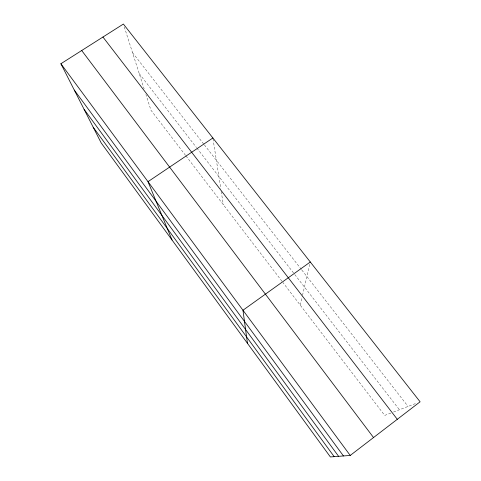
<?xml version="1.0" encoding="UTF-8"?>
<svg xmlns="http://www.w3.org/2000/svg" width="481" height="481" viewBox="0 0 481 481"><rect width="100%" height="100%" fill="white"/><g stroke="black" fill="none" stroke-linecap="round" stroke-linejoin="round"><path stroke-width="0.36" stroke-dasharray="2.4 1.8" d="M300.222 305.092L302.182 296.693M302.507 295.316L310.293 262.001M390.855 413.053L384.716 415.416L282.924 282.509M393.512 412.031L416.762 403.09M132.534 52.651L203.926 144.324M204.389 144.913L301.383 269.456M301.84 270.045L408.062 406.433M139.243 73.617L196.47 147.553M196.927 148.142L294.324 273.972M294.781 274.567L399.422 409.758M185.528 155.345L150.944 110.191L145.923 94.504M185.985 155.94L282.467 281.914M124.296 26.912L144.138 88.907M212.993 138.702L220.803 188.678M221.248 191.534L223.298 204.659"/><path stroke-width="0.72" d="M350.222 455.441L420.105 401.797L123.383 24.05L60.895 63.739L101.184 142.929L330.381 456.95L350.222 455.441L60.895 63.739M310.293 262.001L242.965 310.233L247.45 343.332M212.879 137.987L147.998 181.662L172.042 240.013M102.946 37.031L397.294 419.312M81.704 50.523L373.533 437.548M74.296 90.079L343.452 455.952M84.103 109.355L338.606 456.325M93.2 127.231L334.193 456.661"/></g></svg>
